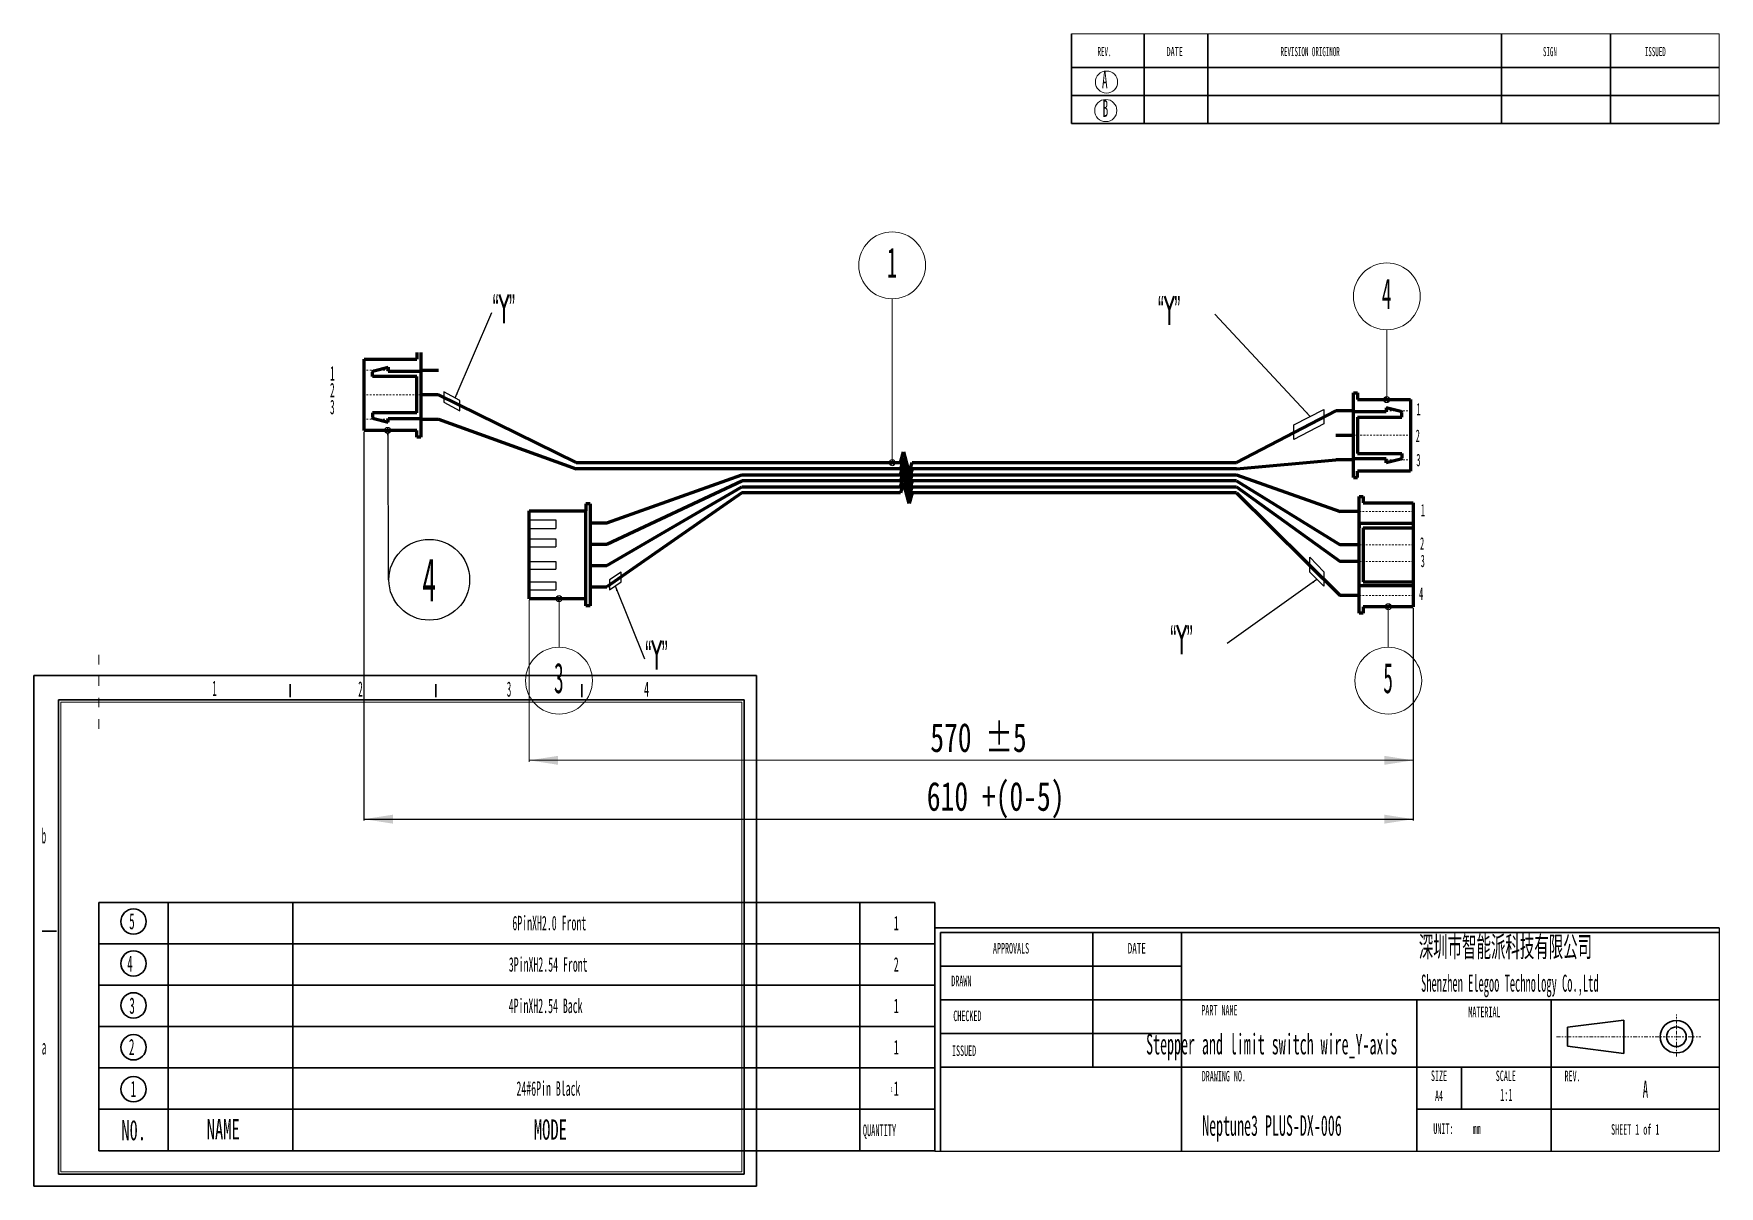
# Model space of a CAD drawing. Header units: millimetres. Extents: x 0 to 117, y 0 to 80.
import ezdxf
from ezdxf.enums import TextEntityAlignment as Align

# ---------------------------------------------------------------- set-up
doc = ezdxf.new("R2010")
doc.units = ezdxf.units.MM
for name, pattern in [('CENTERX2', [2.032, 1.27, -0.254, 0.254, -0.254]), ('HIDDEN', [0.1905, 0.127, -0.0635]), ('PHANTOM', [1.27, 0.635, -0.127, 0.127, -0.127, 0.127, -0.127])]:
    doc.linetypes.add(name, pattern=pattern)
for name, color, linetype, lineweight in [('10', 179, 'Continuous', 15), ('SLD-0', 179, 'Continuous', 30), ('中心线层', 1, 'CENTERX2', 15), ('尺寸线层', 3, 'Continuous', 15), ('粗实线层', 179, 'Continuous', 30), ('细实线层', 179, 'Continuous', 15)]:
    doc.layers.add(name, color=color, linetype=linetype, lineweight=lineweight)
doc.layers.add('SLD-0_0', color=179, linetype='Continuous')
doc.styles.add('SLDTEXTSTYLE0', font='TXT', dxfattribs={"width": 0.469})
doc.styles.add('SLDTEXTSTYLE1', font='TXT', dxfattribs={"width": 0.63525})
doc.styles.add('SLDTEXTSTYLE10', font='TXT', dxfattribs={"width": 0.50025})
doc.styles.add('SLDTEXTSTYLE11', font='TXT', dxfattribs={"width": 0.7})
doc.styles.add('SLDTEXTSTYLE12', font='TXT', dxfattribs={"width": 0.469, "bigfont": 'bigfont'})
doc.styles.add('SLDTEXTSTYLE2', font='TXT', dxfattribs={"width": 0.56, "bigfont": 'bigfont'})
doc.styles.add('SLDTEXTSTYLE3', font='TXT', dxfattribs={"width": 0.45})
doc.styles.add('SLDTEXTSTYLE4', font='TXT', dxfattribs={"width": 0.55055})
doc.styles.add('SLDTEXTSTYLE5', font='TXT', dxfattribs={"width": 0.49})
doc.styles.add('SLDTEXTSTYLE6', font='TXT', dxfattribs={"width": 0.434})
doc.styles.add('SLDTEXTSTYLE7', font='TXT', dxfattribs={"width": 0.6})
doc.styles.add('SLDTEXTSTYLE8', font='TXT', dxfattribs={"width": 0.5025})
doc.styles.add('SLDTEXTSTYLE9', font='TXT', dxfattribs={"width": 0.4669})
doc.dimstyles.new('SLDDIMSTYLE0', dxfattribs={"dimtxt": 2, "dimasz": 0.35, "dimexe": 0, "dimexo": 0.0625, "dimgap": 0.5, "dimtad": 2, "dimlfac": 2.38, "dimrnd": 1e-09, "dimzin": 12, "dimdsep": 46, "dimtxsty": 'SLDTEXTSTYLE0', "dimsah": 1, "dimcen": 0.09, "dimadec": 0, "dimazin": 3, "dimtfac": 1, "dimtdec": 3, "dimtofl": 0, "dimtmove": 0, "dimatfit": 3, "dimfxl": 0, "dimfrac": 2, "dimtolj": 1, "dimtzin": 12, "dimarcsym": 0})
doc.dimstyles.new('SLDDIMSTYLE1', dxfattribs={"dimtxt": 2, "dimasz": 0.35, "dimexe": 0, "dimexo": 0.0625, "dimgap": 0.5, "dimtad": 2, "dimdec": 0, "dimlfac": 2.38, "dimrnd": 1e-09, "dimzin": 12, "dimdsep": 46, "dimtxsty": 'SLDTEXTSTYLE0', "dimsah": 1, "dimcen": 0.09, "dimadec": 0, "dimazin": 3, "dimtfac": 1, "dimtdec": 3, "dimtofl": 0, "dimtmove": 0, "dimatfit": 3, "dimfxl": 0, "dimfrac": 2, "dimtolj": 1, "dimtzin": 12, "dimarcsym": 0})
doc.dimstyles.new('SLDDIMSTYLE2', dxfattribs={"dimtxt": 0.18, "dimasz": 0.35, "dimexe": 0, "dimexo": 0.0625, "dimgap": 0, "dimtad": 0, "dimtih": 1, "dimtoh": 1, "dimdec": 0, "dimrnd": 1e-09, "dimzin": 0, "dimdsep": 46, "dimtxsty": 'Standard', "dimsah": 1, "dimcen": 0.09, "dimadec": 0, "dimazin": 0, "dimtfac": 0.35, "dimtdec": 0, "dimtofl": 0, "dimtmove": 0, "dimatfit": 3, "dimfxl": 0, "dimfrac": 2, "dimtolj": 1, "dimtzin": 0, "dimarcsym": 0})

# ---------------------------------------------------------------- blocks, each defined once
blk = doc.blocks.new('_X11')
at = {"layer": '细实线层'}
blk.add_line((0, 0), (0, 11.49), dxfattribs=at)
for start, end in [(90, 270), (270, 90)]:
    blk.add_arc((0, 16.99), 5.5, start, end, dxfattribs=at)
at = {"layer": '细实线层', "insert": (-0.03, 19.93), "char_height": 5, "attachment_point": 2, "style": 'SLDTEXTSTYLE9'}
blk.add_mtext('4', dxfattribs=at)
blk = doc.blocks.new('图框_1')
at = {"layer": 'SLD-0', "color": 7}
for p, q in [((0, 207.38), (293.52, 207.38)), ((0, 0), (0, 207.38)), ((293.52, 207.38), (293.52, 0)), ((293.52, 0), (0, 0))]:
    blk.add_line(p, q, dxfattribs=at)
at = {"layer": 'SLD-0', "color": 7, "linetype": 'Continuous'}
for p, q in [((104.11, 198.49), (104.11, 203.88)), ((163.36, 198.49), (163.36, 203.88)), ((222.61, 198.49), (222.61, 203.88)), ((10.1, 4.94), (10.1, 197.5)), ((10.1, 197.5), (288.58, 197.5)), ((288.58, 197.5), (288.58, 4.94)), ((9.21, 103.56), (3.48, 103.56)), ((288.58, 4.94), (10.1, 4.94))]:
    blk.add_line(p, q, dxfattribs=at)
at = {"layer": 'SLD-0', "color": 7, "lineweight": 15}
for p, q in [((11.08, 5.93), (11.08, 196.52)), ((11.08, 196.52), (287.59, 196.52)), ((287.59, 196.52), (287.59, 5.93)), ((287.59, 5.93), (11.08, 5.93))]:
    blk.add_line(p, q, dxfattribs=at)
at = {"layer": 'SLD-0', "char_height": 6.17, "attachment_point": 1}
for s, insert, style in [('1', (72.52, 205.23), 'SLDTEXTSTYLE6'), ('2', (131.8, 204.98), 'SLDTEXTSTYLE6'), ('3', (192.12, 204.92), 'SLDTEXTSTYLE6'), ('4', (247.85, 204.92), 'SLDTEXTSTYLE5'), ('b', (3.24, 145.35), 'SLDTEXTSTYLE6'), ('a', (3.29, 59.68), 'SLDTEXTSTYLE6')]:
    blk.add_mtext(s, dxfattribs=dict(at, insert=insert, style=style))
blk = doc.blocks.new('图框1_1')
at = {"color": 7, "linetype": 'Continuous', "xscale": 0.4201680672268908, "yscale": 0.4201680672268908, "zscale": 0.4201680672268908}
blk.add_blockref('图框_1', (0, 0), dxfattribs=at)
blk = doc.blocks.new('更新记录栏_1')
at = {"layer": 'SLD-0', "color": 7, "linetype": 'Continuous'}
for p, q in [((-110.52, 0), (-110.52, -15.3)), ((-98.13, 0), (-98.13, -15.3)), ((-87.3, 0), (-87.3, -15.3)), ((-110.52, -5.74), (0, -5.74)), ((-110.52, -10.52), (0, -10.52)), ((-110.52, -15.3), (0, -15.3))]:
    blk.add_line(p, q, dxfattribs=at)
at = {"layer": 'SLD-0', "color": 7}
for p, q in [((-37.16, 0), (-37.16, -15.3)), ((-18.58, 0), (-18.58, -15.3))]:
    blk.add_line(p, q, dxfattribs=at)
at = {"layer": 'SLD-0', "color": 2, "lineweight": 0}
for centre in [(-104.56, -8.25), (-104.68, -13.1)]:
    blk.add_circle(centre, 1.89, dxfattribs=at)
at = {"layer": '粗实线层', "color": 7, "lineweight": 15}
for p in [(-110.52, 0), (0, -15.3)]:
    blk.add_line(p, (0, 0), dxfattribs=at)
at = {"layer": 'SLD-0', "attachment_point": 1}
for s, insert, char_height, style in [('REV.', (-106.09, -2.27), 1.554, 'SLDTEXTSTYLE0'), ('DATE', (-94.32, -2.27), 1.554, 'SLDTEXTSTYLE4'), ('REVISION ORIGINOR', (-74.87, -2.27), 1.5536, 'SLDTEXTSTYLE0'), ('SIGN', (-30.09, -2.27), 1.554, 'SLDTEXTSTYLE0'), ('ISSUED', (-12.7, -2.27), 1.554, 'SLDTEXTSTYLE0'), ('A', (-105.34, -6.43), 2.9, 'SLDTEXTSTYLE5'), ('B', (-105.23, -11.28), 2.9, 'SLDTEXTSTYLE5')]:
    blk.add_mtext(s, dxfattribs=dict(at, insert=insert, char_height=char_height, style=style))
at = {"layer": '尺寸线层', "color": 7}
for tag in ['A版本更新内容_1', 'A版本更新内容_2', '标记A', '标记B', '发布者A', '发布者B', '日期A', '日期B']:
    blk.add_attdef(tag, (0, 0), '', height=1, dxfattribs=at)
blk = doc.blocks.new('ELEGOO标题栏_1')
at = {"layer": 'SLD-0', "color": 179, "linetype": 'Continuous'}
for p, q in [((133.85, 38.11), (0, 38.11)), ((0, 38.11), (0, 0)), ((133.85, 37.29), (0.96, 37.29)), ((0.96, 37.29), (0.96, 0)), ((26.95, 37.29), (26.95, 14.34)), ((42.07, 37.29), (42.07, 0)), ((42.07, 31.55), (0.96, 31.55)), ((133.85, 25.81), (0.96, 25.81)), ((82.22, 25.81), (82.22, 0)), ((105.17, 0), (105.17, 25.81)), ((107.93, 21.13), (117.56, 22.32)), ((107.93, 17.89), (107.93, 21.13)), ((117.56, 16.63), (117.56, 22.32)), ((42.07, 20.08), (0.96, 20.08)), ((107.93, 17.89), (117.56, 16.63)), ((133.85, 14.34), (0.96, 14.34)), ((89.87, 14.34), (89.87, 7.17)), ((82.22, 7.17), (133.85, 7.17))]:
    blk.add_line(p, q, dxfattribs=at)
for radius in [2.77, 1.67]:
    blk.add_circle((126.54, 19.51), radius, dxfattribs=at)
at = {"layer": 'SLD-0_0'}
for p in [(133.85, 38.11), (0, 0)]:
    blk.add_line(p, (133.85, 0), dxfattribs=at)
at = {"layer": '中心线层', "color": 1, "linetype": 'PHANTOM', "lineweight": 15}
for p, q in [((126.54, 16.16), (126.54, 23.3)), ((106.1, 19.51), (130.7, 19.51))]:
    blk.add_line(p, q, dxfattribs=at)
at = {"layer": 'SLD-0'}
for s, insert, char_height, attachment_point, style in [('APPROVALS', (13, 35.5), 1.793, 2, 'SLDTEXTSTYLE0'), ('DATE', (34.46, 35.5), 1.793, 2, 'SLDTEXTSTYLE1'), ('\\M+1905B圳\\M+18E73\\M+19271\\M+1945C\\M+19468\\M+189C8\\M+18B5A\\M+1974C\\M+18CC0\\M+18CF6\\M+18E69', (97.36, 36.73), 4, 2, 'SLDTEXTSTYLE2'), ('DRAWN', (4.52, 29.93), 1.793, 2, 'SLDTEXTSTYLE0'), ('Shenzhen Elegoo Technology Co.,Ltd', (98.11, 30.11), 2.9104, 2, 'SLDTEXTSTYLE3'), ('CHECKED', (5.55, 23.97), 1.793, 2, 'SLDTEXTSTYLE0'), ('PART NAME', (48.56, 24.94), 1.793, 2, 'SLDTEXTSTYLE0'), ('MATERIAL', (93.78, 24.64), 1.793, 2, 'SLDTEXTSTYLE0'), ('ISSUED', (4.99, 18.03), 1.793, 2, 'SLDTEXTSTYLE0'), ('DRAWING NO.', (49.31, 13.69), 1.7927, 2, 'SLDTEXTSTYLE0'), ('SIZE', (86.02, 13.75), 1.793, 2, 'SLDTEXTSTYLE0'), ('SCALE', (97.43, 13.74), 1.793, 2, 'SLDTEXTSTYLE0'), ('REV.', (108.82, 13.72), 1.793, 2, 'SLDTEXTSTYLE0'), ('A', (120.78, 12.04), 2.91, 1, 'SLDTEXTSTYLE0'), ('A4', (86.03, 10.34), 1.793, 2, 'SLDTEXTSTYLE0'), ('1:1', (97.51, 10.67), 2.117, 2, 'SLDTEXTSTYLE0'), ('UNIT:', (86.77, 4.73), 1.793, 2, 'SLDTEXTSTYLE0'), ('mm', (92.44, 4.74), 1.793, 2, 'SLDTEXTSTYLE0'), ('SHEET 1 of 1', (119.51, 4.6), 1.7927, 2, 'SLDTEXTSTYLE0')]:
    blk.add_mtext(s, dxfattribs=dict(at, insert=insert, char_height=char_height, attachment_point=attachment_point, style=style))
at = {"layer": '尺寸线层', "color": 179}
for tag in ['材质', '绘制者', '发布者', '发布日期', '绘图日期', '零件名称', '审核者', '审核日期', '图纸编号']:
    blk.add_attdef(tag, (0, 0), '', height=1, dxfattribs=at)
blk = doc.blocks.new('明细栏_1')
at = {"layer": '粗实线层', "color": 7}
for p, q in [((144.46, 42.89), (0, 42.89)), ((0, 0), (0, 42.89)), ((12, 42.89), (12, 0)), ((33.51, 42.89), (33.51, 0)), ((131.49, 42.89), (131.49, 0)), ((144.46, 42.89), (144.46, 0)), ((144.46, 35.74), (0, 35.74)), ((144.46, 28.59), (0, 28.59)), ((144.46, 21.44), (0, 21.44)), ((0, 14.3), (0, 21.44)), ((144.46, 14.3), (0, 14.3)), ((144.46, 7.17), (0, 7.17)), ((144.46, 0), (0, 0))]:
    blk.add_line(p, q, dxfattribs=at)
for centre in [(6, 39.59), (6, 32.35), (6, 25.11), (6, 17.87), (6, 10.63)]:
    blk.add_circle(centre, 2.19, dxfattribs=at)
at = {"layer": '尺寸线层', "attachment_point": 1}
for s, insert, char_height, style in [('5', (5.24, 41.06), 2.8, 'SLDTEXTSTYLE8'), ('4', (4.9, 33.72), 2.8, 'SLDTEXTSTYLE8'), ('3', (5.27, 26.47), 2.8, 'SLDTEXTSTYLE8'), ('2', (5.2, 19.33), 2.8, 'SLDTEXTSTYLE8'), ('1', (5.48, 12.09), 2.8, 'SLDTEXTSTYLE8'), ('N0.', (3.88, 5.31), 3.5, 'SLDTEXTSTYLE7'), ('NAME', (18.64, 5.47), 3.5, 'SLDTEXTSTYLE7'), ('MODE', (75.17, 5.41), 3.5, 'SLDTEXTSTYLE7'), ('QUANTITY', (132.02, 4.54), 2, 'SLDTEXTSTYLE8')]:
    blk.add_mtext(s, dxfattribs=dict(at, insert=insert, char_height=char_height, style=style))
at = {"layer": '尺寸线层', "color": 7}
for tag in ['规格1', '数量1', '规格2', '规格3', '规格4_', '规格5', '数量2', '数量3', '数量4', '数量5_', '名称1', '名称2', '名称3', '名称4', '名称5']:
    blk.add_attdef(tag, (0, 0), '', height=1, dxfattribs=at)
blk = doc.blocks.new('_X8')
at = {"layer": '细实线层'}
blk.add_line((0, 0), (0, 26.98), dxfattribs=at)
for start, end in [(90, 270), (270, 90)]:
    blk.add_arc((0, 32.48), 5.5, start, end, dxfattribs=at)
at = {"layer": '细实线层', "insert": (-0.03, 35.43), "char_height": 5, "attachment_point": 2, "style": 'SLDTEXTSTYLE9'}
blk.add_mtext('1', dxfattribs=at)
blk = doc.blocks.new('_X10')
at = {"layer": '细实线层'}
blk.add_line((0, 0), (0, -7.99), dxfattribs=at)
for start, end in [(90, 270), (270, 90)]:
    blk.add_arc((0, -13.49), 5.5, start, end, dxfattribs=at)
at = {"layer": '细实线层', "insert": (-0.03, -10.55), "char_height": 5, "attachment_point": 2, "style": 'SLDTEXTSTYLE9'}
blk.add_mtext('3', dxfattribs=at)
blk = doc.blocks.new('_X12')
at = {"layer": '细实线层'}
blk.add_line((0, 0), (0, -6.66), dxfattribs=at)
for start, end in [(90, 270), (270, 90)]:
    blk.add_arc((0, -12.16), 5.5, start, end, dxfattribs=at)
at = {"layer": '细实线层', "insert": (-0.03, -9.22), "char_height": 5, "attachment_point": 2, "style": 'SLDTEXTSTYLE9'}
blk.add_mtext('5', dxfattribs=at)
blk = doc.blocks.new('_D')
at = {"layer": 'SLD-0_0'}
for p, q in [((22.84, 52.14), (22.84, 25.26)), ((95.43, 39.95), (95.43, 25.26)), ((22.84, 25.36), (95.43, 25.36))]:
    blk.add_line(p, q, dxfattribs=at)
for points in [[(22.84, 25.36), (24.84, 25.05), (24.84, 25.67)], [(95.43, 25.36), (93.43, 25.67), (93.43, 25.05)]]:
    blk.add_solid(points, dxfattribs=at)
at = {"layer": 'SLD-0_0', "insert": (61.78, 27.94), "char_height": 2, "attachment_point": 1, "style": 'SLDTEXTSTYLE11'}
blk.add_mtext('610 +(0-5)', dxfattribs=at)
blk = doc.blocks.new('_D_1')
at = {"layer": '尺寸线层', "color": 7}
for p, q in [((34.27, 40.51), (34.27, 29.33)), ((95.43, 39.95), (95.43, 29.33)), ((95.43, 29.43), (34.27, 29.43))]:
    blk.add_line(p, q, dxfattribs=at)
for points in [[(34.27, 29.43), (36.27, 29.12), (36.27, 29.74)], [(95.43, 29.43), (93.43, 29.74), (93.43, 29.12)]]:
    blk.add_solid(points, dxfattribs=at)
at = {"layer": '尺寸线层', "color": 7, "insert": (62.02, 32.01), "char_height": 2, "attachment_point": 1, "style": 'SLDTEXTSTYLE11'}
blk.add_mtext('570 ±5', dxfattribs=at)
blk = doc.blocks.new('SW_NOTE_0')
at = {"layer": 'SLD-0_0', "color": 0, "insert": (0.06, 1.25), "char_height": 2, "attachment_point": 1, "style": 'SLDTEXTSTYLE12'}
blk.add_mtext('\\M+18167Y\\M+18168', dxfattribs=at)
blk = doc.blocks.new('SW_NOTE_1')
at = {"layer": 'SLD-0_0', "color": 0, "insert": (0.05, 1.26), "char_height": 2, "attachment_point": 1, "style": 'SLDTEXTSTYLE12'}
blk.add_mtext('\\M+18167Y\\M+18168', dxfattribs=at)
blk = doc.blocks.new('SW_NOTE_2')
at = {"layer": 'SLD-0_0', "color": 0, "char_height": 1, "attachment_point": 1, "style": 'SLDTEXTSTYLE0'}
for s, insert in [('1', (0, 1.29)), ('2', (0, 0.13)), ('3', (0, -1.04))]:
    blk.add_mtext(s, dxfattribs=dict(at, insert=insert))
blk = doc.blocks.new('SW_NOTE_3')
at = {"layer": 'SLD-0_0', "color": 0, "insert": (-3.93, 1.26), "char_height": 2, "attachment_point": 1, "style": 'SLDTEXTSTYLE12'}
blk.add_mtext('\\M+18167Y\\M+18168', dxfattribs=at)
blk = doc.blocks.new('SW_NOTE_4')
at = {"layer": 'SLD-0_0', "color": 0, "insert": (-3.93, 1.26), "char_height": 2, "attachment_point": 1, "style": 'SLDTEXTSTYLE12'}
blk.add_mtext('\\M+18167Y\\M+18168', dxfattribs=at)
blk = doc.blocks.new('SW_SYMBOL_C#_4')
at = {"layer": 'SLD-0_0', "color": 0}
blk.add_circle((80, 50), 80, dxfattribs=at)
at = {"layer": 'SLD-0_0', "color": 0, "insert": (80, 50), "char_height": 85.9, "attachment_point": 5, "style": 'SLDTEXTSTYLE0'}
blk.add_mtext('4', dxfattribs=at)
blk = doc.blocks.new('SW_NOTE_5')
at = {"layer": 'SLD-0_0', "color": 0, "xscale": 0.03490909090909091, "yscale": 0.03490909090909091, "zscale": 0.03490909090909091}
blk.add_blockref('SW_SYMBOL_C#_4', (0.05, -1.74), dxfattribs=at)

msp = doc.modelspace()

# ---------------------------------------------------------------- hatches: boundary and pattern name
at = {"layer": '细实线层'}
h = msp.add_hatch(dxfattribs=at)
h.set_pattern_fill('ANSI31', scale=0.0420168, style=0)
edge = h.paths.add_edge_path(flags=0)
edge.add_arc((93.6021, 54.376), 0.2101, 0, 360)
h = msp.add_hatch(dxfattribs=at)
h.set_pattern_fill('ANSI31', color=256, scale=0.0420168, style=0)
edge = h.paths.add_edge_path(flags=0)
edge.add_arc((24.4787, 52.2443), 0.2101, 0, 360)
h = msp.add_hatch(dxfattribs=at)
h.set_pattern_fill('ANSI31', scale=0.0420168, style=0)
edge = h.paths.add_edge_path(flags=0)
edge.add_arc((59.3827, 50.0173), 0.2101, 0, 360)
h = msp.add_hatch(dxfattribs=at)
h.set_pattern_fill('ANSI31', scale=0.0420168, style=0)
edge = h.paths.add_edge_path(flags=0)
edge.add_arc((36.3337, 40.6093), 0.2101, 0, 360)
h = msp.add_hatch(dxfattribs=at)
h.set_pattern_fill('ANSI31', scale=0.0420168, style=0)
edge = h.paths.add_edge_path(flags=0)
edge.add_arc((93.7042, 40.0495), 0.2101, 0, 360)

# ---------------------------------------------------------------- linework, layer by layer
at = {"layer": '10', "color": 179, "lineweight": 15}
for p, q in [((4.4935, 36.7254), (4.4935, 36.0596)), ((4.4935, 35.2442), (4.4935, 34.5785)), ((4.4935, 33.7631), (4.4935, 33.0974)), ((4.4935, 32.282), (4.4935, 31.6163))]:
    msp.add_line(p, q, dxfattribs=at)
at = {"layer": 'SLD-0_0', "color": 7, "linetype": 'Continuous', "lineweight": 60}
for p, q in [((23.434, 55.9712), (23.434, 56.2639)), ((23.5155, 56.3683), (24.5104, 56.6171)), ((24.5104, 56.6171), (24.5104, 56.348)), ((24.5104, 56.348), (26.7709, 56.348)), ((26.5018, 55.9712), (23.434, 55.9712)), ((93.5704, 53.8109), (93.5704, 53.5418)), ((94.5653, 53.5621), (93.5704, 53.8109)), ((23.434, 53.4552), (23.434, 53.1625)), ((26.5018, 53.4552), (23.434, 53.4552)), ((23.5155, 53.0581), (24.5104, 52.8094)), ((24.5104, 52.8094), (24.5104, 53.0785)), ((24.5104, 53.0785), (26.7709, 53.0785)), ((93.5704, 53.5418), (91.3099, 53.5418)), ((91.579, 53.165), (94.6469, 53.165)), ((94.6469, 53.165), (94.6469, 53.4577)), ((93.5704, 50.2723), (91.3099, 50.2723)), ((91.579, 50.649), (94.6469, 50.649)), ((93.5704, 50.0032), (93.5704, 50.2723)), ((94.5653, 50.2519), (93.5704, 50.0032)), ((94.6469, 50.649), (94.6469, 50.3563))]:
    msp.add_line(p, q, dxfattribs=at)
at = {"layer": 'SLD-0_0'}
for p, q in [((28.3642, 54.911), (28.3642, 54.1944)), ((29.4675, 54.3174), (28.3642, 54.911)), ((28.3642, 54.1944), (29.4675, 53.6007)), ((29.4675, 53.6007), (29.4675, 54.3174)), ((87.1792, 52.6392), (89.2404, 53.7024)), ((89.2404, 53.7024), (89.2404, 52.6903)), ((89.2404, 52.6903), (87.1792, 51.6271)), ((87.1792, 51.6271), (87.1792, 52.6392)), ((34.2656, 46.0674), (36.1114, 46.0674)), ((34.2656, 46.0674), (34.2656, 45.4662)), ((36.1114, 46.0674), (36.1114, 45.4662)), ((34.2656, 45.4662), (36.1114, 45.4662)), ((34.2656, 44.7556), (36.1114, 44.7556)), ((34.2656, 44.7556), (34.2656, 44.1909)), ((36.1114, 44.7556), (36.1114, 44.1909)), ((34.2656, 44.1909), (36.1114, 44.1909)), ((34.2656, 43.1776), (36.1114, 43.1776)), ((34.2656, 43.1776), (34.2656, 42.6397)), ((36.1114, 43.1776), (36.1114, 42.6397)), ((88.2675, 42.4385), (88.2675, 43.4884)), ((88.2675, 43.4884), (89.2404, 42.4633)), ((34.2656, 42.6397), (36.1114, 42.6397)), ((40.6305, 42.4385), (39.8144, 41.9103)), ((40.6305, 41.7753), (40.6305, 42.4385)), ((89.2404, 41.4655), (88.2675, 42.4385)), ((89.2404, 42.4633), (89.2404, 41.4655)), ((34.2656, 41.7753), (36.1114, 41.7753)), ((34.2656, 41.7753), (34.2656, 41.2164)), ((34.2656, 41.2164), (36.1114, 41.2164)), ((36.1114, 41.7753), (36.1114, 41.2164)), ((39.8144, 41.9103), (39.8144, 41.2164)), ((39.8144, 41.2164), (40.6305, 41.7753))]:
    msp.add_line(p, q, dxfattribs=at)
at = {"layer": 'SLD-0_0', "color": 7, "linetype": 'Continuous', "lineweight": 60}
for centre, start, end in [((23.5416, 56.2639), 104.036243, 180), ((23.5416, 53.1625), 180, 255.963757), ((94.5392, 53.4577), 360, 75.963757), ((94.5392, 50.3563), 284.036243, 0)]:
    msp.add_arc(centre, 0.1076, start, end, dxfattribs=at)
at = {"layer": '粗实线层', "color": 7, "lineweight": 60}
for p, q in [((22.8419, 57.1822), (26.5018, 57.1822)), ((22.8419, 54.3864), (22.8419, 57.1822)), ((26.5018, 57.6397), (26.5018, 57.1822)), ((26.7709, 57.6397), (26.7709, 54.3864)), ((26.7709, 56.4124), (27.9978, 56.4124)), ((26.5018, 54.3864), (26.5018, 55.9712)), ((91.3099, 54.8335), (91.579, 54.8335)), ((91.3099, 52.2339), (91.3099, 54.8335)), ((91.579, 54.8335), (91.579, 54.376)), ((22.8419, 52.2443), (22.8419, 54.3864)), ((26.5018, 53.4552), (26.5018, 54.3864)), ((27.9978, 54.7132), (26.7709, 54.7132)), ((26.7709, 54.3864), (26.7709, 51.7868)), ((27.9978, 54.7132), (37.521, 50.0187)), ((91.579, 54.376), (95.2389, 54.376)), ((95.2389, 54.376), (95.2389, 52.2339)), ((26.7709, 53.0141), (27.9978, 53.0141)), ((27.9978, 53.0141), (37.521, 49.5986)), ((90.0831, 53.6062), (83.2034, 50.0187)), ((91.3099, 53.6062), (90.0831, 53.6062)), ((91.579, 53.165), (91.579, 52.2339)), ((26.5018, 52.2443), (22.8419, 52.2443)), ((26.5018, 51.7868), (26.5018, 52.2443)), ((26.7709, 51.7868), (26.5018, 51.7868)), ((90.0831, 51.907), (91.3099, 51.907)), ((91.3099, 48.9806), (91.3099, 52.2339)), ((91.579, 52.2339), (91.579, 50.649)), ((95.2389, 52.2339), (95.2389, 49.4381)), ((83.2034, 49.5986), (90.0831, 50.2079)), ((91.3099, 50.2079), (90.0831, 50.2079)), ((39.643, 45.8536), (48.9908, 49.1784)), ((83.2034, 49.1784), (90.38, 46.6292)), ((91.3099, 48.9806), (91.579, 48.9806)), ((95.2389, 49.4381), (91.579, 49.4381)), ((91.579, 48.9806), (91.579, 49.4381)), ((39.643, 44.3793), (48.9908, 48.7582)), ((39.643, 42.9106), (48.9908, 48.3381)), ((48.9908, 47.9179), (39.643, 41.4363)), ((83.2034, 48.7582), (90.38, 44.3281)), ((83.2034, 48.3381), (90.38, 43.1776)), ((83.2034, 47.9179), (90.38, 40.8225)), ((34.2656, 40.6093), (34.2656, 46.6806)), ((34.2656, 46.6806), (38.1975, 46.6806)), ((38.4866, 47.1721), (38.1975, 47.1721)), ((38.1975, 47.1721), (38.1975, 46.6806)), ((38.1975, 40.6093), (38.1975, 46.6806)), ((38.4866, 47.1721), (38.4866, 40.1178)), ((91.6908, 39.6181), (91.6908, 47.6718)), ((91.6908, 47.6718), (91.9784, 47.6718)), ((91.9784, 47.6718), (91.9784, 47.2404)), ((91.9784, 47.2404), (95.43, 47.2404)), ((95.43, 47.2404), (95.43, 40.0495)), ((95.43, 45.8022), (91.6908, 45.8022)), ((91.6908, 45.8022), (91.6908, 45.5146)), ((91.9784, 45.5146), (95.43, 45.5146)), ((91.9784, 45.5146), (91.9784, 41.7753)), ((91.6908, 41.4877), (91.6908, 41.7753)), ((95.43, 41.4877), (91.6908, 41.4877)), ((91.9784, 41.7753), (95.43, 41.7753)), ((38.1975, 40.6093), (34.2656, 40.6093)), ((38.1975, 40.1178), (38.1975, 40.6093)), ((38.4866, 40.1178), (38.1975, 40.1178)), ((95.43, 40.0495), (91.9784, 40.0495)), ((91.9784, 40.0495), (91.9784, 39.6181)), ((91.9784, 39.6181), (91.6908, 39.6181))]:
    msp.add_line(p, q, dxfattribs=at)
at = {"layer": '粗实线层', "color": 8, "linetype": 'HIDDEN', "lineweight": 15}
for p, q in [((26.7709, 56.4124), (22.8419, 56.4124)), ((26.7709, 54.7132), (22.8419, 54.7132)), ((26.7709, 53.0141), (22.8419, 53.0141)), ((91.3099, 53.6062), (95.2389, 53.6062)), ((91.3099, 51.907), (95.2389, 51.907)), ((91.3099, 50.2079), (95.2389, 50.2079)), ((91.6908, 46.6292), (95.43, 46.6292)), ((91.6908, 44.3281), (95.43, 44.3281)), ((91.6908, 43.1776), (95.43, 43.1776)), ((91.6908, 40.8225), (95.43, 40.8225))]:
    msp.add_line(p, q, dxfattribs=at)
at = {"layer": '粗实线层', "color": 7, "linetype": 'Continuous', "lineweight": 60}
for p, q in [((38.4866, 45.8536), (39.643, 45.8536)), ((91.6908, 46.6292), (90.38, 46.6292)), ((38.4866, 44.3793), (39.643, 44.3793)), ((91.6908, 44.3281), (90.38, 44.3281)), ((91.6908, 43.1776), (90.38, 43.1776)), ((38.4866, 42.9106), (39.643, 42.9106)), ((38.4866, 41.4363), (39.643, 41.4363)), ((91.6908, 40.8225), (90.38, 40.8225))]:
    msp.add_line(p, q, dxfattribs=at)
at = {"layer": '细实线层', "lineweight": 60}
for p, q in [((59.9683, 50.0187), (60.1653, 50.754)), ((60.1653, 50.3339), (59.9683, 49.5986)), ((60.1653, 50.754), (60.5592, 49.2835)), ((60.5592, 48.8633), (60.1653, 50.3339)), ((37.521, 50.0187), (59.9683, 50.0187)), ((59.9683, 49.5986), (37.521, 49.5986)), ((48.9908, 49.1784), (59.9683, 49.1784)), ((59.9683, 49.1784), (60.1653, 49.9137)), ((60.1653, 49.4935), (59.9683, 48.7582)), ((59.9683, 48.3381), (60.1653, 49.0734)), ((60.1653, 49.9137), (60.5592, 48.4431)), ((60.5592, 48.0229), (60.1653, 49.4935)), ((60.1653, 49.0734), (60.5592, 47.6028)), ((60.5592, 49.2835), (60.7562, 50.0187)), ((60.7562, 49.5986), (60.5592, 48.8633)), ((60.5592, 48.4431), (60.7562, 49.1784)), ((60.7562, 50.0187), (83.2034, 50.0187)), ((83.2034, 49.5986), (60.7562, 49.5986)), ((60.7562, 49.1784), (83.2034, 49.1784)), ((59.9683, 48.7582), (48.9908, 48.7582)), ((48.9908, 48.3381), (59.9683, 48.3381)), ((59.9683, 47.9179), (48.9908, 47.9179)), ((60.1653, 48.6532), (59.9683, 47.9179)), ((60.5592, 47.1826), (60.1653, 48.6532)), ((60.7562, 48.7582), (60.5592, 48.0229)), ((60.5592, 47.6028), (60.7562, 48.3381)), ((60.7562, 47.9179), (60.5592, 47.1826)), ((83.2034, 48.7582), (60.7562, 48.7582)), ((60.7562, 48.3381), (83.2034, 48.3381)), ((83.2034, 47.9179), (60.7562, 47.9179))]:
    msp.add_line(p, q, dxfattribs=at)
at = {"layer": '细实线层'}
for centre in [(93.6021, 54.376), (24.4787, 52.2443), (59.3827, 50.0173), (36.3337, 40.6093), (93.7042, 40.0495)]:
    msp.add_circle(centre, 0.2101, dxfattribs=at)

# ---------------------------------------------------------------- block references
at = {"color": 7, "linetype": 'Continuous'}
for name, p, xscale, yscale, zscale in [('更新记录栏_1', (116.6061, 79.6795), 0.4054583603924979, 0.4054583603924979, 0.4054583603924979), ('_X8', (59.3827, 50.0173), 0.4201680672268908, 0.4201680672268908, 0.4201680672268908), ('_X11', (93.6021, 54.376), 0.4201680672268908, 0.4201680672268908, 0.4201680672268908), ('_X10', (36.3337, 40.6093), 0.4201680672268908, 0.4201680672268908, 0.4201680672268908), ('_X12', (93.7042, 40.0495), 0.4201680672268908, 0.4201680672268908, 0.4201680672268908), ('图框1_1', (-0.011, -0.0277), 0.4054583603924979, 0.4054583603924979, 0.4054583603924979)]:
    msp.add_blockref(name, p, dxfattribs=dict(at, xscale=xscale, yscale=yscale, zscale=zscale))
ref = msp.add_blockref('明细栏_1', (4.4942, 2.4276), dxfattribs=dict(at, xscale=0.4003997895315147, yscale=0.4003997895315147, zscale=0.4003997895315147))
ref.add_attrib('规格1', '24#6Pin Black', dxfattribs={"layer": '尺寸线层', "color": 7, "height": 1.000999, "style": 'SLDTEXTSTYLE10', "width": 0.50025}).set_placement((33.386, 5.9314), align=Align.BOTTOM_LEFT)
ref.add_attrib('数量1', '1', dxfattribs={"layer": '尺寸线层', "color": 7, "height": 1.001, "style": 'SLDTEXTSTYLE10', "width": 0.50025}).set_placement((59.4927, 5.9314), align=Align.BOTTOM_LEFT)
ref.add_attrib('规格3', '4PinXH2.54 Back', dxfattribs={"layer": '尺寸线层', "color": 7, "height": 1.000999, "style": 'SLDTEXTSTYLE10', "width": 0.50025}).set_placement((32.8521, 11.6511), align=Align.BOTTOM_LEFT)
ref.add_attrib('规格4_', '3PinXH2.54 Front', dxfattribs={"layer": '尺寸线层', "color": 7, "height": 1.000999, "style": 'SLDTEXTSTYLE10', "width": 0.50025}).set_placement((32.8598, 14.5132), align=Align.BOTTOM_LEFT)
ref.add_attrib('规格5', '6PinXH2.0 Front', dxfattribs={"layer": '尺寸线层', "color": 7, "height": 1.000999, "style": 'SLDTEXTSTYLE10', "width": 0.50025}).set_placement((33.1059, 17.3753), align=Align.BOTTOM_LEFT)
ref.add_attrib('数量2', '1', dxfattribs={"layer": '尺寸线层', "color": 7, "height": 1.001, "style": 'SLDTEXTSTYLE10', "width": 0.50025}).set_placement((59.4927, 8.789), align=Align.BOTTOM_LEFT)
ref.add_attrib('数量3', '1', dxfattribs={"layer": '尺寸线层', "color": 7, "height": 1.001, "style": 'SLDTEXTSTYLE10', "width": 0.50025}).set_placement((59.4927, 11.6511), align=Align.BOTTOM_LEFT)
ref.add_attrib('数量4', '2', dxfattribs={"layer": '尺寸线层', "color": 7, "height": 1.001, "style": 'SLDTEXTSTYLE10', "width": 0.50025}).set_placement((59.4927, 14.5132), align=Align.BOTTOM_LEFT)
ref.add_attrib('数量5_', '1', dxfattribs={"layer": '尺寸线层', "color": 7, "height": 1.001, "style": 'SLDTEXTSTYLE10', "width": 0.50025}).set_placement((59.4927, 17.3753), align=Align.BOTTOM_LEFT)
ref = msp.add_blockref('ELEGOO标题栏_1', (62.3349, 2.4024), dxfattribs=dict(at, xscale=0.4054583603924979, yscale=0.4054583603924979, zscale=0.4054583603924979))
ref.add_attrib('零件名称', 'Stepper and limit switch wire_Y-axis', dxfattribs={"layer": '尺寸线层', "color": 179, "height": 1.419104, "style": 'SLDTEXTSTYLE10', "width": 0.50025}).set_placement((76.9515, 8.6676), align=Align.BOTTOM_LEFT)
ref.add_attrib('图纸编号', 'Neptune3 PLUS-DX-006', dxfattribs={"layer": '尺寸线层', "color": 179, "height": 1.419104, "style": 'SLDTEXTSTYLE10', "width": 0.50025}).set_placement((80.829, 3.038), align=Align.BOTTOM_LEFT)
at = {"layer": 'SLD-0_0'}
for name, p in [('SW_NOTE_1', (31.6901, 60.3921)), ('SW_NOTE_3', (81.6999, 60.2761)), ('SW_NOTE_2', (20.4899, 55.4069)), ('SW_NOTE_5', (24.5092, 41.9107)), ('SW_NOTE_4', (82.5584, 37.5151)), ('SW_NOTE_0', (42.247, 36.4594))]:
    msp.add_blockref(name, p, dxfattribs=at)

# ---------------------------------------------------------------- texts
at = {"layer": 'SLD-0_0', "insert": (59.2787, 6.834), "char_height": 0.35, "attachment_point": 1, "style": 'SLDTEXTSTYLE0'}
msp.add_mtext('1', dxfattribs=at)
at = {"layer": '尺寸线层', "color": 7, "char_height": 0.8629, "attachment_point": 1, "style": 'SLDTEXTSTYLE9'}
for s, insert in [('1', (95.6618, 54.1463)), ('2', (95.6048, 52.3077)), ('3', (95.646, 50.6322)), ('1', (95.9601, 47.1666)), ('2', (95.903, 44.8607)), ('3', (95.9443, 43.6524)), ('4', (95.8309, 41.3854))]:
    msp.add_mtext(s, dxfattribs=dict(at, insert=insert))

# ---------------------------------------------------------------- dimensions: what is measured, and where the dimension line sits
at = {"layer": 'SLD-0_0'}
dim = msp.add_linear_dim(base=(95.43, 25.3593), p1=(22.8419, 52.2443), p2=(95.43, 40.0495), angle=0, text='610 +(0-5)', dimstyle='SLDDIMSTYLE0', dxfattribs=at)
dim.commit()
dim.dimension.update_dxf_attribs({"geometry": '_D', "text_midpoint": (65.6706, 25.3593), "dimtype": 160})
at = {"layer": '尺寸线层', "color": 7}
dim = msp.add_linear_dim(base=(34.2656, 29.4315), p1=(95.43, 40.0495), p2=(34.2656, 40.6093), text='570 ±5', dimstyle='SLDDIMSTYLE1', dxfattribs=at)
dim.commit()
dim.dimension.update_dxf_attribs({"geometry": '_D_1', "text_midpoint": (64.744, 29.4315), "dimtype": 160})

# ---------------------------------------------------------------- leaders
at = {"layer": 'SLD-0_0'}
for points in [[(29.1512, 54.4876), (31.6901, 60.3921)], [(88.301, 53.2178), (81.6999, 60.2761)], [(24.4787, 52.2443), (24.5092, 41.9107)], [(40.2103, 41.4876), (42.247, 36.4594)], [(88.7693, 41.9366), (82.5584, 37.5151)]]:
    msp.add_leader(points, dimstyle='SLDDIMSTYLE2', dxfattribs=at)

doc.saveas('drawing.dxf')
